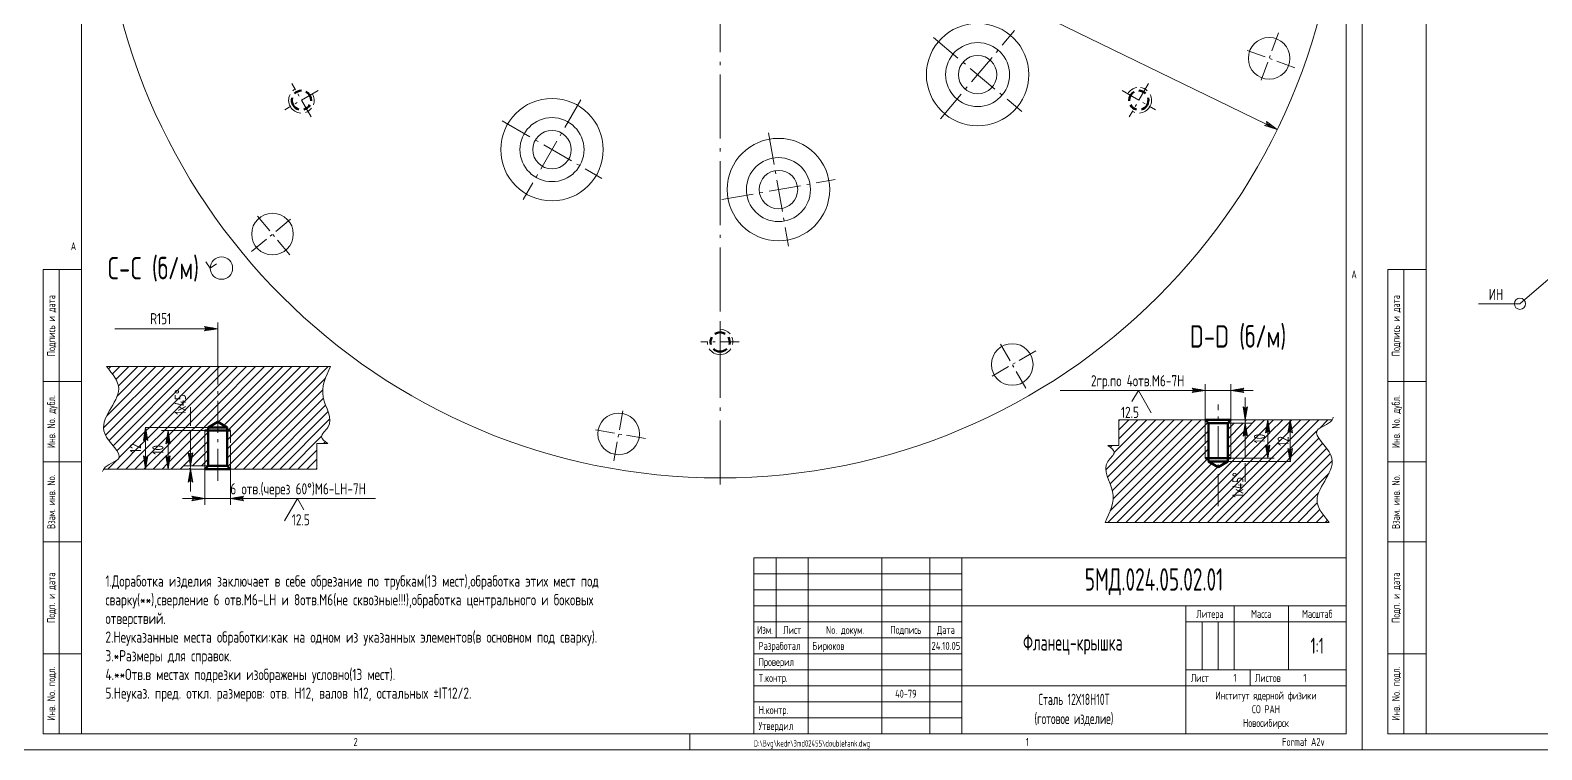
# Model space of a CAD drawing. Extents: x -414 to 4851, y -2165 to 1761.
# Drawn here: x 219.7 to 691.8, y 1013.9 to 1238.7 of the extents above; entities that cross this region are included whole.
import ezdxf
from ezdxf.enums import TextEntityAlignment as Align

# ---------------------------------------------------------------- set-up
doc = ezdxf.new("R2010")
doc.units = 0
for name, pattern in [('S-P10', [15, 10, -2, 1, -2]), ('S-P20', [27, 20, -3, 1, -3]), ('S-P6', [9.8, 6, -1.5, 0.8, -1.5])]:
    doc.linetypes.add(name, pattern=pattern)
for name, color, linetype, lineweight in [('1', 9, 'CONTINUOUS', 20), ('2', 2, 'CONTINUOUS', 50), ('DIM', 4, 'CONTINUOUS', 20), ('HATCH', 5, 'CONTINUOUS', 20), ('TR', 3, 'CONTINUOUS', 20)]:
    doc.layers.add(name, color=color, linetype=linetype, lineweight=lineweight)
doc.styles.add('SIMPLEX', font='simplex.shx', dxfattribs={"width": 0.7})
pattern_1 = [(45, (-1573.865780161137, -28.8072000388579), (-1.414213562373095, 1.414213562373095), [])]
pattern_2 = [(225, (2442.767246430955, 2247.43678467598), (1.414213562373095, -1.414213562373095), [])]

# ---------------------------------------------------------------- blocks, each defined once
blk = doc.blocks.new('LEADR')
at = {"layer": 'DIM'}
for p, q in [((-1.170416226631389, 0.2000000000000028), (0, 0)), ((-0.9997944300187243, -0.0002412563466975826), (-1.170416226631389, 0.2000000000000028)), ((0, 0), (-1.170416226631389, -0.1999999999999886)), ((-0.4381870021173455, 0.07487712356459042), (-1.063684681848329, 0.07474016190496968)), ((0, 0), (-1, 0)), ((-1.170416226631389, -0.1999999999999886), (-0.9997944300187243, -0.0002412563466975826)), ((-0.4396274744967172, -0.07512327059271229), (-1.063870801763059, -0.07525989858129378))]:
    blk.add_line(p, q, dxfattribs=at)
blk = doc.blocks.new('SHTAMP1')
at = {"layer": 'DIM', "color": 2}
for p, q in [((-185, 55), (0, 55)), ((-185, 55), (-185, 0)), ((-178, 55), (-178, 29.99999999999999)), ((-168, 55), (-168, 0)), ((-145, 55), (-145, 0)), ((-130, 55), (-130, 0)), ((-120, 55), (-120, 0)), ((-120, 40), (0, 40)), ((-49.99999999999997, 40), (-50, 0)), ((-34.99999999999997, 40), (-34.99999999999997, 20)), ((-17.99999999999997, 40), (-17.99999999999997, 20.00000000000001)), ((-185, 35), (-120, 35)), ((-49.99999999999997, 35), (0, 35)), ((-185, 30), (-120, 30)), ((-50, 20), (0, 20)), ((-29.99999999999994, 20.00000000000001), (-29.99999999999997, 15)), ((-120, 15), (0, 15))]:
    blk.add_line(p, q, dxfattribs=at)
at = {"layer": 'DIM'}
for p, q in [((-185, 50), (-120, 50)), ((-185, 45), (-120, 45)), ((-185, 40), (-120, 40)), ((-44.99999999999997, 35), (-44.99999999999997, 20)), ((-39.99999999999997, 35), (-39.99999999999997, 20)), ((-185, 25), (-120, 25)), ((-185, 20), (-120, 20)), ((-185, 15), (-120, 15)), ((-185, 10), (-120, 10)), ((-185, 5), (-120, 5))]:
    blk.add_line(p, q, dxfattribs=at)
at = {"layer": 'DIM', "style": 'SIMPLEX', "width": 0.6}
blk.add_text('1', height=2.5, dxfattribs=at).set_placement((-35.17607202795625, 16.2))
at = {"layer": 'DIM', "style": 'SIMPLEX', "width": 0.6, "flags": 8}
blk.add_attdef('ОБОЗНАЧЕНИЕ2', text='', height=7, dxfattribs=at).set_placement((-117, 60), align=Align.MIDDLE)
at = {"layer": 'DIM', "style": 'SIMPLEX', "width": 0.6}
for tag, height, p in [('ОБОЗНАЧЕНИЕ', 7, (-60, 47.5)), ('МАСШТАБ', 5, (-9, 27.5))]:
    blk.add_attdef(tag, text='', height=height, dxfattribs=at).set_placement(p, align=Align.MIDDLE)
at = {"layer": 'DIM', "style": 'SIMPLEX', "width": 0.9108433734939759}
blk.add_attdef('ДАТА', text='', height=2.5, dxfattribs=at).set_placement((-129.5, 26.2), (-120.5, 26.2), align=Align.FIT)
at = {"layer": 'DIM', "style": 'SIMPLEX', "width": 0.6}
for tag, p in [('ЛИСТОВ', (-13.325, 16.2)), ('FORMAT', (-20, -3.8))]:
    blk.add_attdef(tag, p, '', height=2.5, dxfattribs=at)
blk.add_attdef('ТЕЛЕФОН', text='', height=2.5, dxfattribs=at).set_placement((-137.5, 12.5), align=Align.MIDDLE_CENTER)
at = {"layer": 'TR', "style": 'SIMPLEX', "width": 0.7}
for s, p in [('Литера', (-42.49999999999997, 36.2)), ('Масса', (-26.49999999999997, 36.2)), ('Масштаб', (-9, 36.2)), ('Изм.', (-181.5, 31.2)), ('Лист', (-173, 31.2)), ('No. докум.', (-156.5, 31.2)), ('Подпись', (-137.5, 31.2)), ('Дата', (-125, 31.2)), ('Институт ядерной физики', (-25, 10.70243239950646)), ('СО РАН', (-25, 6.416718113792172)), ('Новосибирск', (-25, 2.131003828077887))]:
    blk.add_text(s, height=2.5, dxfattribs=at).set_placement(p, align=Align.CENTER)
at = {"layer": 'TR', "style": 'SIMPLEX'}
for s, width, p in [('Разработал', 0.6, (-183.5, 26.2)), ('Проверил', 0.7, (-183.5, 21.2)), ('T.контр.', 0.7, (-183.5, 16.2)), ('Лист', 0.7, (-48.5, 16.2)), ('Листов', 0.7, (-28.49999999999997, 16.2)), ('Н.контр.', 0.7, (-183.5, 6.200000000000001)), ('Утвердил', 0.7, (-183.5, 1.200000000000001))]:
    blk.add_text(s, height=2.5, dxfattribs=dict(at, width=width)).set_placement(p)
at = {"layer": 'TR', "style": 'SIMPLEX', "width": 0.6}
for tag, height, p in [('НАИМЕНОВАНИЕ', 5, (-85.34568711718521, 29.20002082529924)), ('НАИМЕНОВАНИЕ2', 5, (-85.34568711718521, 21.20002082529924)), ('МАТЕРИАЛ', 3.5, (-85, 9)), ('СОРТАМЕНТ', 3.5, (-85, 3))]:
    blk.add_attdef(tag, text='', height=height, dxfattribs=at).set_placement(p, align=Align.CENTER)
for tag, p, height in [('РАЗРАБОТАЛ', (-166.7, 26.2), 2.5), ('ПРОВЕРИЛ', (-166.7, 21.2), 2.5), ('НОРМОКОНТРОЛЬ', (-166.7, 6.199999999999998), 2.5), ('УТВЕРДИЛ', (-166.7, 1.199999999999999), 2.5), ('ФАЙЛ', (-185, -4), 2)]:
    blk.add_attdef(tag, p, '', height=height, dxfattribs=at)

msp = doc.modelspace()

# ---------------------------------------------------------------- hatches: boundary and pattern name
at = {"layer": 'HATCH'}
h = msp.add_hatch(dxfattribs=at)
h.set_pattern_fill('U', color=256, scale=2, angle=45, style=0, pattern_type=0)
h.set_pattern_definition(pattern_1)
edge = h.paths.add_edge_path()
edge.add_line((278.2164473020453, 1133.654603793089), (243.4889356142987, 1133.654603793089))
edge.add_spline(control_points=[(243.488935614299, 1133.654603793089), (245.3884041160914, 1131.368068193648), (250.8028849028697, 1124.850243307487), (237.1173797655979, 1114.742878380732), (251.1700316358113, 1104.711672074958), (243.6359003642985, 1103.258821921366), (242.6116649870389, 1101.636463363527)], knot_values=[0, 0, 0, 0, 7.93250012551463, 22.61178296991969, 31.48749630963768, 37.23832484004998, 37.23832484004998, 37.23832484004998, 37.23832484005033], degree=3, periodic=0)
edge.add_line((242.6116649870389, 1101.636463363527), (255.7042802608782, 1101.636463363527))
edge.add_line((255.7042802608782, 1101.636463363527), (255.004280260878, 1105.732920156737))
edge.add_line((255.004280260878, 1105.732920156737), (255.7034358636645, 1105.135743868593))
edge.add_line((255.7034358636645, 1105.135743868593), (255.7042802608782, 1105.136463363527))
edge.add_line((255.7042802608782, 1105.136463363527), (255.704280260878, 1107.566497476883))
edge.add_line((255.704280260878, 1107.566497476883), (255.704280260878, 1111.136463363527))
edge.add_line((255.704280260878, 1111.136463363527), (255.0042802608777, 1110.540006570317))
edge.add_line((255.0042802608777, 1110.540006570317), (255.704280260878, 1114.636463363527))
edge.add_line((255.704280260878, 1114.636463363527), (275.2164473020453, 1114.636463363527))
edge.add_line((275.2164473020453, 1114.636463363527), (278.216447302045, 1116.367463363527))
edge.add_line((278.216447302045, 1116.367463363527), (278.2164473020453, 1133.654603793089))
h.paths.add_polyline_path([(249.9292802608779, 1105.511463363527), (249.9292802608779, 1110.761463363527), (255.1792802608779, 1110.761463363527), (255.1792802608779, 1105.511463363527)], flags=24)
h.paths.add_polyline_path([(263.9292802608779, 1117.400835303069), (263.9292802608779, 1127.667501969736), (269.1792802608779, 1127.667501969736), (269.1792802608779, 1117.400835303069)], flags=24)
h = msp.add_hatch(dxfattribs=at)
h.set_pattern_fill('U', color=256, scale=2, angle=45, style=0, pattern_type=0)
h.set_pattern_definition(pattern_1)
edge = h.paths.add_edge_path()
edge.add_line((278.2164473020453, 1133.654603793089), (278.2164473020453, 1116.367463363527))
edge.add_line((278.2164473020453, 1116.367463363527), (281.2164473020453, 1114.636463363527))
edge.add_line((281.2164473020453, 1114.636463363527), (281.2164473020453, 1102.636463363527))
edge.add_line((281.2164473020453, 1102.636463363527), (282.2164473020451, 1101.636463363527))
edge.add_line((282.2164473020451, 1101.636463363527), (309.2164473020453, 1101.636463363527))
edge.add_line((309.2164473020453, 1101.636463363527), (309.2164473020453, 1109.636463363527))
edge.add_line((309.2164473020453, 1109.636463363527), (312.6116649870387, 1109.636463363527))
edge.add_spline(control_points=[(312.6116649870387, 1109.636463363527), (311.6702456115968, 1110.313956211686), (309.5718226279937, 1111.824087191449), (315.4863030294255, 1116.227083900863), (309.0424010221013, 1124.337660753277), (311.9891445122057, 1130.512051322151), (313.488935614299, 1133.654603793089)], knot_values=[0, 0, 0, 0, 2.837004643802143, 6.323680927376103, 15.86114427709566, 25.74688950753536, 25.74688950753536, 25.74688950753536, 25.74688950753536], degree=3, periodic=0)
edge.add_line((313.488935614299, 1133.654603793089), (278.2164473020453, 1133.654603793089))
h = msp.add_hatch(dxfattribs=at)
h.set_pattern_fill('U', color=256, scale=2, angle=45, style=0, pattern_type=0)
h.set_pattern_definition(pattern_1)
h.paths.add_polyline_path([(262.704280260878, 1113.636463363527), (274.2164473020453, 1113.636463363527), (275.216447302045, 1113.636463363527), (275.2164473020453, 1114.636463363527), (255.704280260878, 1114.636463363527), (256.4042802608781, 1110.540006570317), (255.7051246580916, 1111.137182858462), (255.704280260878, 1111.136463363527), (255.704280260878, 1107.662073216603), (255.7042802608782, 1105.136463363527), (256.4042802608783, 1105.732920156737), (255.704280260878, 1101.636463363527), (262.7042802608778, 1101.636463363527), (262.0042802608777, 1105.732920156737), (262.7034358636645, 1105.135743868593), (262.704280260878, 1105.136463363527), (262.704280260878, 1107.439064015237), (262.7042802608782, 1110.136463363527), (262.0042802608777, 1109.540006570317)])
h.paths.add_polyline_path([(256.9292802608779, 1105.011463363527), (256.9292802608779, 1110.261463363527), (262.1792802608779, 1110.261463363527), (262.1792802608779, 1105.011463363527)], flags=24)
h = msp.add_hatch(dxfattribs=at)
h.set_pattern_fill('U', color=256, scale=2, angle=225, style=0, pattern_type=0)
h.set_pattern_definition(pattern_2)
edge = h.paths.add_edge_path()
edge.add_line((590.685018967773, 1084.974980844033), (590.6850189677725, 1102.262121273595))
edge.add_line((590.6850189677725, 1102.262121273595), (587.6850189677725, 1103.993121273595))
edge.add_line((587.685018967773, 1103.993121273595), (587.685018967773, 1115.993121273595))
edge.add_line((587.685018967773, 1115.993121273595), (586.685018967773, 1116.993121273595))
edge.add_line((586.685018967773, 1116.993121273595), (559.685018967773, 1116.993121273595))
edge.add_line((559.685018967773, 1116.993121273595), (559.685018967773, 1108.993121273595))
edge.add_line((559.685018967773, 1108.993121273595), (556.2898012827795, 1108.993121273595))
edge.add_spline(control_points=[(556.2898012827795, 1108.993121273595), (557.2312206582214, 1108.315628425436), (559.329643641825, 1106.805497445673), (553.4151632403923, 1102.402500736259), (559.8590652477169, 1094.291923883845), (556.9123217576125, 1088.117533314971), (555.4125306555193, 1084.974980844033)], knot_values=[0, 0, 0, 0, 2.837004643802143, 6.323680927376103, 15.86114427709566, 25.74688950753536, 25.74688950753536, 25.74688950753536, 25.74688950753536], degree=3, periodic=0)
edge.add_line((555.4125306555193, 1084.974980844033), (590.685018967773, 1084.974980844033))
h = msp.add_hatch(dxfattribs=at)
h.set_pattern_fill('U', color=256, scale=2, angle=225, style=0, pattern_type=0)
h.set_pattern_definition(pattern_2)
edge = h.paths.add_edge_path()
edge.add_line((593.6850189677725, 1103.993121273595), (590.6850189677725, 1102.262121273595))
edge.add_line((590.6850189677725, 1102.262121273595), (590.6850189677725, 1084.974980844033))
edge.add_line((590.685018967773, 1084.974980844033), (625.4125306555193, 1084.974980844033))
edge.add_spline(control_points=[(625.4125306555193, 1084.974980844033), (623.5130621537273, 1087.261516443474), (618.0985813669486, 1093.779341329635), (631.7840865042199, 1103.88670625639), (617.7314346340067, 1113.917912562165), (625.2655659055208, 1115.370762715756), (626.2898012827795, 1116.993121273595)], knot_values=[0, 0, 0, 0, 7.93250012551463, 22.61178296991969, 31.48749630963768, 37.23832484005033, 37.23832484005039, 37.23832484005039, 37.23832484005039], degree=3, periodic=0)
edge.add_line((626.2898012827795, 1116.993121273595), (613.1971860089398, 1116.993121273595))
edge.add_line((613.1971860089398, 1116.993121273595), (613.8971860089405, 1112.896664480385))
edge.add_line((613.8971860089405, 1112.896664480385), (613.1980304061535, 1113.493840768529))
edge.add_line((613.1980304061535, 1113.493840768529), (613.1971860089398, 1113.493121273595))
edge.add_line((613.1971860089398, 1113.493121273595), (613.1971860089398, 1111.063087160239))
edge.add_line((613.1971860089402, 1111.063087160239), (613.1971860089402, 1107.493121273595))
edge.add_line((613.1971860089402, 1107.493121273595), (613.8971860089405, 1108.089578066805))
edge.add_line((613.8971860089405, 1108.089578066805), (613.1971860089398, 1103.993121273595))
edge.add_line((613.1971860089398, 1103.993121273595), (593.6850189677725, 1103.993121273595))
h.paths.add_polyline_path([(608.3920130982115, 1107.748424134216), (608.3920130982115, 1112.998424134216), (613.6420130982115, 1112.998424134216), (613.6420130982115, 1107.748424134216)], flags=25)
h.paths.add_polyline_path([(594.2485128458684, 1091.514821361208), (594.2485128458684, 1101.781488027875), (599.4985128458684, 1101.781488027875), (599.4985128458684, 1091.514821361208)], flags=24)
h = msp.add_hatch(dxfattribs=at)
h.set_pattern_fill('U', color=256, scale=2, angle=225, style=0, pattern_type=0)
h.set_pattern_definition(pattern_2)
h.paths.add_polyline_path([(612.4971860089408, 1108.089578066805), (613.1963416117269, 1107.49240177866), (613.1971860089402, 1107.493121273595), (613.1971860089402, 1110.967511420519), (613.1971860089402, 1113.493121273595), (612.4971860089404, 1112.896664480385), (613.1971860089402, 1116.993121273595), (606.1971860089402, 1116.993121273595), (606.8971860089396, 1112.896664480385), (606.1980304061535, 1113.493840768529), (606.1971860089402, 1113.493121273595), (606.1971860089402, 1111.190520621885), (606.1971860089402, 1108.493121273594), (606.8971860089396, 1109.089578066805), (606.1971860089402, 1104.993121273595), (594.685018967773, 1104.993121273595), (593.685018967773, 1104.993121273595), (593.685018967773, 1103.993121273595), (613.1971860089407, 1103.993121273595)])
h.paths.add_polyline_path([(601.0028578621796, 1108.51713128253), (601.0028578621796, 1113.76713128253), (606.2528578621796, 1113.76713128253), (606.2528578621796, 1108.51713128253)], flags=25)
h = msp.add_hatch(dxfattribs=at)
h.set_pattern_fill('U', color=256, scale=2, angle=225, style=0, pattern_type=0)
h.set_pattern_definition(pattern_2)
h.paths.add_polyline_path([(605.4971860089408, 1109.089578066805), (606.1963416117269, 1108.49240177866), (606.1971860089402, 1108.493121273595), (606.1971860089402, 1111.094944882164), (606.1971860089402, 1113.493121273595), (605.4971860089408, 1112.896664480385), (606.1971860089402, 1116.993121273595), (599.1971860089402, 1116.993121273595), (599.1971860089402, 1116.574632637885), (599.1971860089402, 1115.993121273594), (599.8971860089396, 1111.896664480385), (599.1980304061535, 1112.493840768529), (598.4971860089408, 1111.896664480385), (599.1971860089402, 1115.993121273595), (593.685018967773, 1115.993121273595), (593.685018967773, 1104.993121273595), (594.685018967773, 1104.993121273595), (606.1971860089402, 1104.993121273595)])
h = msp.add_hatch(dxfattribs=at)
h.set_pattern_fill('U', color=256, scale=2, angle=45, style=0, pattern_type=0)
h.set_pattern_definition(pattern_1)
h.paths.add_polyline_path([(274.2164473020453, 1113.636463363527), (262.7042802608778, 1113.636463363527), (263.4042802608783, 1109.540006570317), (262.7051246580916, 1110.137182858462), (262.704280260878, 1110.136463363527), (262.704280260878, 1107.534639754958), (262.7042802608778, 1105.136463363527), (263.4042802608783, 1105.732920156737), (262.7042802608778, 1101.636463363527), (269.7042802608778, 1101.636463363527), (269.704280260878, 1102.054951999237), (269.704280260878, 1102.636463363527), (269.0042802608777, 1106.732920156737), (269.7034358636645, 1106.135743868593), (270.4042802608783, 1106.732920156737), (269.704280260878, 1102.636463363527), (275.216447302045, 1102.636463363527), (275.2164473020453, 1113.636463363527)])

# ---------------------------------------------------------------- linework, layer by layer
at = {"layer": '1', "linetype": 'S-P20'}
msp.add_line((435.1434447956767, 1096.841229340353), (435.1434447956769, 1487.841229340353), dxfattribs=at)
at = {"layer": '1', "linetype": 'S-P10'}
for p, q in [((504.0079343488123, 1211.059730347124), (527.1482882975279, 1238.637330299407)), ((501.7893113470282, 1236.418707297624), (529.3669112993116, 1213.278353348908)), ((391.6434447956769, 1216.997019211106), (373.6434447956769, 1185.820104674866)), ((367.0549875275569, 1210.408561942986), (398.2319020637967, 1192.408561942986)), ((450.2508362526999, 1206.66295482829), (456.5021706487094, 1171.209875719851)), ((435.6499638964849, 1185.810748076066), (471.1030430049243, 1192.062082472075)), ((278.2164473020453, 1137.991677706005), (278.2164473020453, 1096.836463363527)), ((590.685018967773, 1090.028253823776), (590.685018967773, 1121.793121273595))]:
    msp.add_line(p, q, dxfattribs=at)
at = {"layer": '1', "linetype": 'S-P6'}
for p, q in [((609.5445193073729, 1237.909940460098), (603.7301768708367, 1221.935165906738)), ((614.624735365785, 1227.01538196515), (598.6499608124245, 1232.829724401686)), ((309.5697612469335, 1219.841229340353), (299.17745640152, 1213.841229340353)), ((307.3736088242267, 1211.645076917646), (301.3736088242267, 1222.037381763059)), ((560.7171283444204, 1219.841229340353), (571.1094331898339, 1213.841229340353)), ((568.9132807671272, 1222.037381763059), (562.9132807671272, 1211.645076917646)), ((288.8289561599518, 1169.568795890224), (301.8517116929745, 1180.496185254895)), ((300.8040286087987, 1168.521112806048), (289.8766392441275, 1181.543868339071)), ((435.1434447956767, 1147.341229340352), (435.1434447956767, 1135.341229340352)), ((441.1434447956767, 1141.341229340352), (429.1434447956767, 1141.341229340352)), ((533.7546607278446, 1138.541593149693), (519.0322288635093, 1130.041593149693)), ((530.6434447956772, 1126.930377217525), (522.1434447956772, 1141.65280908186)), ((401.9766428612929, 1104.242948515021), (404.9286618816307, 1120.984680316228)), ((411.8235182720655, 1111.137804905456), (395.0817864708579, 1114.089823925794))]:
    msp.add_line(p, q, dxfattribs=at)
at = {"layer": '1'}
for p, q in [((243.488935614299, 1133.654603793089), (313.488935614299, 1133.654603793089)), ((626.2898012827795, 1116.993121273595), (559.685018967773, 1116.993121273595)), ((559.685018967773, 1116.993121273595), (559.685018967773, 1108.993121273595)), ((586.685018967773, 1116.993121273595), (586.685018967773, 1109.543956417055)), ((594.685018967773, 1116.993121273595), (594.685018967773, 1116.542774915959)), ((594.685018967773, 1116.383481158444), (594.685018967773, 1112.118362996963)), ((274.2164473020453, 1106.878994008717), (274.2164473020453, 1113.636463363527)), ((282.2164473020453, 1109.821172957183), (282.2164473020453, 1113.636463363527)), ((309.2164473020453, 1109.636463363527), (312.6116649870387, 1109.636463363527)), ((309.2164473020453, 1101.636463363527), (309.2164473020453, 1109.636463363527)), ((594.685018967773, 1111.750590628405), (594.685018967773, 1104.993121273595)), ((274.2164473020453, 1102.246103478678), (274.2164473020453, 1106.511221640158)), ((282.2164473020453, 1101.636463363527), (282.2164473020453, 1109.085628220067)), ((559.685018967773, 1108.993121273595), (556.2898012827795, 1108.993121273595)), ((586.685018967773, 1108.808411679938), (586.685018967773, 1104.993121273595)), ((242.6116649870387, 1101.636463363527), (309.2164473020453, 1101.636463363527)), ((274.2164473020453, 1101.636463363527), (274.2164473020453, 1102.086809721163)), ((625.4125306555193, 1084.974980844033), (555.4125306555193, 1084.974980844033))]:
    msp.add_line(p, q, dxfattribs=at)
for centre, radius in [((435.1434447956767, 1292.341229340353), 193.5), ((515.5781113231701, 1224.848530323266), 16), ((515.5781113231701, 1224.848530323266), 10), ((606.6373480891048, 1229.922553183418), 6.5), ((515.5781113231701, 1224.848530323266), 6), ((382.6434447956769, 1201.408561942986), 16), ((382.6434447956769, 1201.408561942986), 10), ((382.6434447956769, 1201.408561942986), 6), ((453.3765034507048, 1188.93641527407), 16), ((453.3765034507048, 1188.93641527407), 10), ((453.3765034507048, 1188.93641527407), 6), ((295.340333926463, 1175.032490572559), 6.5), ((526.3934447956763, 1134.291593149692), 6.5), ((403.4526523714615, 1112.613814415625), 6.5)]:
    msp.add_circle(centre, radius, dxfattribs=at)
for centre, start, end in [((304.373608824226, 1216.841229340353), 152.6342003074485, 267.3657996925514), ((304.3736088242256, 1216.841229340352), 120, 131.7991586444345), ((304.373608824226, 1216.841229340353), 339.2346630942988, 29.99999999999996), ((565.9132807671272, 1216.841229340352), 99.23466309429884, 150), ((565.9132807671272, 1216.841229340352), 272.6342003074486, 27.36579969255141), ((565.9132807671272, 1216.841229340352), 48.20084135556545, 82.42068351964464), ((304.3736088242256, 1216.841229340352), 288.2008413555654, 322.4206835196446), ((565.9132807671272, 1216.841229340352), 240, 251.7991586444345), ((435.1434447956767, 1141.341229340352), 39.23466309429886, 90), ((435.1434447956767, 1141.341229340352), 348.2008413555654, 22.42068351964463), ((435.1434447956767, 1141.341229340352), 180, 191.7991586444346), ((435.1434447956767, 1141.341229340352), 212.6342003074485, 327.3657996925514)]:
    msp.add_arc(centre, 4, start, end, dxfattribs=at)
for points in [[(243.488935614299, 1133.654603793089), (247.3114773713542, 1126.703867662515), (242.9576138077614, 1112.685122465613), (247.3114773713542, 1104.950643856265), (242.6116649870387, 1101.636463363527), (242.2319713294996, 1100.841701695422)], [(313.488935614299, 1133.654603793089), (311.1681241336623, 1124.045140081075), (312.6194134371976, 1114.618742757352), (310.6843624814883, 1111.718313598547), (312.6116649870387, 1109.636463363527)], [(625.4125306555193, 1084.974980844033), (621.5899888984641, 1091.925716974607), (625.9438524620568, 1105.944462171509), (621.5899888984641, 1113.678940780857), (626.2898012827795, 1116.993121273595), (626.6694949403186, 1117.787882941699)], [(555.4125306555193, 1084.974980844033), (557.7333421361559, 1094.584444556047), (556.2820528326206, 1104.01084187977), (558.21710378833, 1106.911271038575), (556.2898012827795, 1108.993121273595)]]:
    msp.add_spline(points, degree=3, dxfattribs=at)
at = {"layer": '2'}
for p, q in [((278.2164473020453, 1116.367463363527), (275.2164473020453, 1114.636463363527)), ((275.2164473020453, 1114.636463363527), (275.2164473020453, 1102.636463363527)), ((281.2164473020453, 1114.636463363527), (275.2164473020453, 1114.636463363527)), ((281.2164473020453, 1114.636463363527), (278.2164473020453, 1116.367463363527)), ((281.2164473020453, 1102.636463363527), (281.2164473020453, 1114.636463363527)), ((586.685018967773, 1116.993121273595), (587.685018967773, 1115.993121273595)), ((594.685018967773, 1116.993121273595), (586.685018967773, 1116.993121273595)), ((587.685018967773, 1115.993121273595), (587.685018967773, 1103.993121273595)), ((587.685018967773, 1115.993121273595), (593.685018967773, 1115.993121273595)), ((593.685018967773, 1115.993121273595), (594.685018967773, 1116.993121273595)), ((593.685018967773, 1103.993121273595), (593.685018967773, 1115.993121273595)), ((282.2164473020453, 1113.636463363527), (274.2164473020453, 1113.636463363527)), ((586.685018967773, 1104.993121273595), (594.685018967773, 1104.993121273595)), ((275.2164473020453, 1102.636463363527), (274.2164473020453, 1101.636463363527)), ((274.2164473020453, 1101.636463363527), (282.2164473020453, 1101.636463363527)), ((281.2164473020453, 1102.636463363527), (275.2164473020453, 1102.636463363527)), ((282.2164473020453, 1101.636463363527), (281.2164473020453, 1102.636463363527)), ((587.685018967773, 1103.993121273595), (590.685018967773, 1102.262121273595)), ((587.685018967773, 1103.993121273595), (593.685018967773, 1103.993121273595)), ((590.685018967773, 1102.262121273595), (593.685018967773, 1103.993121273595))]:
    msp.add_line(p, q, dxfattribs=at)
for centre, start, end in [((304.3736088242256, 1216.841229340352), 89.43345037536642, 135.8215560288345), ((304.373608824226, 1216.841229340353), 357.4935216933502, 62.50647830664974), ((565.9132807671272, 1216.841229340352), 117.4935216933502, 182.5064783066497), ((565.9132807671272, 1216.841229340352), 44.17844397116546, 90.56654962463355), ((304.373608824226, 1216.841229340353), 165.9745694347068, 254.0254305652931), ((304.3736088242256, 1216.841229340352), 284.1784439711654, 330.5665496246336), ((565.9132807671272, 1216.841229340352), 209.4334503753664, 255.8215560288345), ((565.9132807671272, 1216.841229340352), 285.9745694347068, 14.02543056529315), ((435.1434447956767, 1141.341229340352), 149.4334503753665, 195.8215560288346), ((435.1434447956767, 1141.341229340352), 57.49352169335022, 122.5064783066498), ((435.1434447956767, 1141.341229340352), 344.1784439711654, 30.56654962463361), ((435.1434447956767, 1141.341229340352), 225.9745694347068, 314.0254305652932)]:
    msp.add_arc(centre, 3, start, end, dxfattribs=at)
at = {"layer": 'DIM'}
for p, q in [((609.1686498407375, 1207.739349875269), (261.1182397506159, 1376.943108805436)), ((748.2556585094026, 1207.861656442216), (684.9780966787011, 1153.265744213639)), ((684.9780966787011, 1153.265744213639), (671.9967025003052, 1153.265744213639)), ((278.2164473020453, 1137.991677706005), (278.2164473020453, 1147.458538312862)), ((274.7164473020453, 1145.458538312862), (246.1116649870387, 1145.458538312862)), ((583.185018967773, 1126.195812522794), (541.352396825705, 1126.195812522794)), ((586.685018967773, 1116.993121273595), (586.685018967773, 1128.195812522794)), ((594.685018967773, 1126.195812522794), (586.685018967773, 1126.195812522794)), ((594.685018967773, 1116.993121273595), (594.685018967773, 1128.195812522794)), ((598.185018967773, 1126.195812522794), (601.685018967773, 1126.195812522794)), ((599.1971860089402, 1120.493121273595), (599.1971860089402, 1123.993121273595)), ((269.704280260878, 1115.147700204514), (269.704280260878, 1120.953130030194)), ((275.2164473020453, 1114.636463363527), (255.5424360340971, 1114.636463363527)), ((593.685018967773, 1115.993121273595), (601.1971860089402, 1115.993121273595)), ((599.1971860089402, 1116.993121273595), (599.1971860089402, 1116.574632637885)), ((599.1971860089402, 1116.447199176239), (599.1971860089402, 1115.993121273595)), ((255.704280260878, 1107.662073216603), (255.704280260878, 1111.136463363527)), ((274.2164473020453, 1113.636463363527), (260.704280260878, 1113.636463363527)), ((262.704280260878, 1107.534639754958), (262.704280260878, 1110.136463363527)), ((269.704280260878, 1106.136463363527), (269.704280260878, 1113.173325859159)), ((599.1971860089402, 1112.493121273595), (599.1971860089402, 1105.456258777963)), ((606.1971860089402, 1113.493121273595), (606.1971860089402, 1111.190520621885)), ((606.1971860089402, 1111.094944882164), (606.1971860089402, 1108.493121273595)), ((613.1971860089402, 1113.493121273595), (613.1971860089402, 1111.063087160239)), ((613.1971860089402, 1110.967511420519), (613.1971860089402, 1107.493121273595)), ((255.704280260878, 1105.136463363527), (255.704280260878, 1107.566497476883)), ((262.704280260878, 1105.136463363527), (262.704280260878, 1107.439064015237)), ((594.685018967773, 1104.993121273595), (608.1971860089402, 1104.993121273595)), ((275.2164473020453, 1102.636463363527), (267.704280260878, 1102.636463363527)), ((269.704280260878, 1102.182385460883), (269.704280260878, 1102.636463363527)), ((269.704280260878, 1101.636463363527), (269.704280260878, 1102.054951999237)), ((274.2164473020453, 1101.636463363527), (274.2164473020453, 1090.433772114328)), ((282.2164473020453, 1101.636463363527), (282.2164473020453, 1090.433772114328)), ((593.685018967773, 1103.993121273595), (613.3590302357211, 1103.993121273595)), ((599.1971860089402, 1103.481884432608), (599.1971860089402, 1097.676454606928)), ((269.704280260878, 1098.136463363527), (269.704280260878, 1094.636463363527)), ((270.7164473020453, 1092.433772114328), (267.2164473020453, 1092.433772114328)), ((274.2164473020453, 1092.433772114328), (282.2164473020453, 1092.433772114328)), ((285.7164473020453, 1092.433772114328), (327.5490694441132, 1092.433772114328)), ((425.666142646561, 1018.933691005587), (425.666142646561, 1013.933691005587))]:
    msp.add_line(p, q, dxfattribs=at)
at = {"layer": 'DIM', "color": 2}
for p, q in [((223.666142646561, 1018.933691005587), (223.666142646561, 1163.933691005587)), ((235.666142646561, 1163.933691005587), (223.666142646561, 1163.933691005587)), ((228.666142646561, 1018.933691005587), (228.666142646561, 1163.933691005587)), ((643.6661426465607, 1018.933691005587), (643.6661426465607, 1163.933691005587)), ((655.6661426465607, 1163.933691005587), (643.6661426465607, 1163.933691005587)), ((648.6661426465607, 1018.933691005587), (648.6661426465607, 1163.933691005587)), ((235.666142646561, 1128.933691005587), (223.666142646561, 1128.933691005587)), ((655.6661426465607, 1128.933691005587), (643.6661426465607, 1128.933691005587)), ((235.666142646561, 1103.933691005587), (223.666142646561, 1103.933691005587)), ((655.6661426465607, 1103.933691005587), (643.6661426465607, 1103.933691005587)), ((235.666142646561, 1078.933691005587), (223.666142646561, 1078.933691005587)), ((655.6661426465607, 1078.933691005587), (643.6661426465607, 1078.933691005587)), ((235.666142646561, 1043.933691005587), (223.666142646561, 1043.933691005587)), ((655.6661426465607, 1043.933691005587), (643.6661426465607, 1043.933691005587)), ((235.666142646561, 1018.933691005587), (223.666142646561, 1018.933691005587)), ((655.6661426465607, 1018.933691005587), (643.6661426465607, 1018.933691005587))]:
    msp.add_line(p, q, dxfattribs=at)
at = {"layer": 'DIM'}
for points in [[(215.666142646561, 1013.933691005587), (215.666142646561, 1607.933691005587), (635.6661426465607, 1607.933691005587), (635.6661426465607, 1013.933691005587)], [(635.6661426465607, 1013.933691005587), (635.6661426465607, 1310.933691005587), (1055.666142646561, 1310.933691005587), (1055.666142646561, 1013.933691005587)]]:
    msp.add_lwpolyline(points, close=True, dxfattribs=at)
at = {"layer": 'DIM', "color": 2}
msp.add_lwpolyline([(235.666142646561, 1572.765114613751), (235.666142646561, 1602.933691005587), (630.6661426465607, 1602.933691005587), (630.6661426465607, 1018.933691005587), (235.666142646561, 1018.933691005587), (235.666142646561, 1565.030636004402)], dxfattribs=at)
msp.add_lwpolyline([(655.6661426465607, 1018.933691005587), (655.6661426465607, 1305.933691005587), (1050.666142646561, 1305.933691005587), (1050.666142646561, 1018.933691005587)], close=True, dxfattribs=at)
at = {"layer": 'DIM', "flags": 128}
msp.add_lwpolyline([(274.5370444140174, 1166.320390683875), (275.8820811572607, 1164.399479140017, 2291831.180469925), (275.8820811572662, 1164.399485248669), (277.8029927011187, 1165.74451588326)], format="xyb", dxfattribs=at)
for points in [[(563.7680665454, 1122.695812522794), (565.7887924875636, 1126.195812522794), (569.8302443718908, 1119.195812522794)], [(305.1333997244183, 1088.933772114327), (303.1126737822547, 1092.433772114327), (299.0712218979274, 1085.433772114327)]]:
    msp.add_lwpolyline(points, dxfattribs=at)
at = {"layer": 'DIM'}
msp.add_circle((684.9780966787011, 1153.265744213639), 1.75, dxfattribs=at)

# ---------------------------------------------------------------- block references
ref = msp.add_blockref('SHTAMP1', (630.6661426465607, 1018.933691005587), dxfattribs=at)
ref.add_attrib('ФАЙЛ', 'D:\\Bvg\\kedr\\3md02455\\doubletank.dwg', (445.666142646561, 1014.933691005587), dxfattribs={"layer": 'TR', "height": 2, "style": 'SIMPLEX', "width": 0.6})
ref.add_attrib('РАЗРАБОТАЛ', 'Бирюков', (463.9661426465609, 1045.133691005587), dxfattribs={"layer": 'TR', "height": 2.5, "style": 'SIMPLEX', "width": 0.6})
ref.add_attrib('ТЕЛЕФОН', '40-79', dxfattribs={"height": 2.5, "style": 'SIMPLEX', "width": 0.6}).set_placement((493.1661426465607, 1031.433691005587), align=Align.MIDDLE_CENTER)
ref.add_attrib('ДАТА', '24.10.05', dxfattribs={"height": 2.5, "style": 'SIMPLEX', "width": 0.5815384615384617}).set_placement((501.1661426465607, 1045.133691005587), (510.1661426465607, 1045.133691005587), align=Align.FIT)
ref.add_attrib('ОБОЗНАЧЕНИЕ', '5МД.024.05.02.01', dxfattribs={"height": 7, "style": 'SIMPLEX', "width": 0.6}).set_placement((570.6661426465607, 1066.433691005587), align=Align.MIDDLE)
ref.add_attrib('МАСШТАБ', '1:1', dxfattribs={"height": 5, "style": 'SIMPLEX', "width": 0.6}).set_placement((621.6661426465607, 1046.433691005587), align=Align.MIDDLE)
ref.add_attrib('НАИМЕНОВАНИЕ', 'Фланец-крышка', dxfattribs={"layer": 'TR', "height": 5, "style": 'SIMPLEX', "width": 0.6}).set_placement((545.3204555293755, 1044.933691005587), align=Align.CENTER)
ref.add_attrib('МАТЕРИАЛ', 'Сталь 12Х18Н10Т', dxfattribs={"layer": 'TR', "height": 3.5, "style": 'SIMPLEX', "width": 0.6}).set_placement((545.6661426465607, 1027.933691005587), align=Align.CENTER)
ref.add_attrib('СОРТАМЕНТ', '(готовое изделие)', dxfattribs={"layer": 'TR', "height": 3.5, "style": 'SIMPLEX', "width": 0.6}).set_placement((545.6661426465607, 1021.933691005587), align=Align.CENTER)
ref.add_attrib('ЛИСТОВ', '1', (617.3411426465609, 1035.133691005587), dxfattribs={"height": 2.5, "style": 'SIMPLEX', "width": 0.6})
ref.add_attrib('FORMAT', 'Format A2v', (610.6661426465607, 1015.133691005587), dxfattribs={"height": 2.5, "style": 'SIMPLEX', "width": 0.6})
ref.add_attrib('ОБОЗНАЧЕНИЕ2', '5МД.024.05.02.01', dxfattribs={"height": 7, "rotation": 90, "style": 'SIMPLEX', "width": 0.6, "flags": 8}).set_placement((623.6661426465607, 1567.933691005587), align=Align.MIDDLE)
ref = msp.add_blockref('SHTAMP1', (1050.666142646561, 1018.933691005587), dxfattribs=at)
ref.add_attrib('ФАЙЛ', 'D:\\Bvg\\kedr\\3md02455\\doubletank.dwg', (865.6661426465607, 1014.933691005587), dxfattribs={"layer": 'TR', "height": 2, "style": 'SIMPLEX', "width": 0.6})
ref.add_attrib('РАЗРАБОТАЛ', 'Бирюков', (883.9661426465609, 1045.133691005587), dxfattribs={"layer": 'TR', "height": 2.5, "style": 'SIMPLEX', "width": 0.6})
ref.add_attrib('ТЕЛЕФОН', '40-79', dxfattribs={"height": 2.5, "style": 'SIMPLEX', "width": 0.6}).set_placement((913.1661426465607, 1031.433691005587), align=Align.MIDDLE_CENTER)
ref.add_attrib('ДАТА', '28.10.05', dxfattribs={"height": 2.5, "style": 'SIMPLEX', "width": 0.5815384615384617}).set_placement((921.1661426465607, 1045.133691005587), (930.1661426465607, 1045.133691005587), align=Align.FIT)
ref.add_attrib('ОБОЗНАЧЕНИЕ', '5МД.024.05.07.00.СБ', dxfattribs={"height": 7, "style": 'SIMPLEX', "width": 0.6}).set_placement((990.6661426465607, 1066.433691005587), align=Align.MIDDLE)
ref.add_attrib('МАСШТАБ', '5:1', dxfattribs={"height": 5, "style": 'SIMPLEX', "width": 0.6}).set_placement((1041.666142646561, 1046.433691005587), align=Align.MIDDLE)
ref.add_attrib('НАИМЕНОВАНИЕ', 'Корпус', dxfattribs={"layer": 'TR', "height": 5, "style": 'SIMPLEX', "width": 0.6}).set_placement((965.3204555293755, 1048.133691005587), align=Align.CENTER)
ref.add_attrib('НАИМЕНОВАНИЕ2', 'промежуточный', dxfattribs={"layer": 'TR', "height": 5, "style": 'SIMPLEX', "width": 0.6}).set_placement((965.3204555293755, 1040.133711830887), align=Align.CENTER)
ref.add_attrib('МАТЕРИАЛ', 'Сварка', dxfattribs={"layer": 'TR', "height": 3.5, "style": 'SIMPLEX', "width": 0.6}).set_placement((965.6661426465607, 1027.933691005587), align=Align.CENTER)
ref.add_attrib('ЛИСТОВ', '1', (1037.341142646561, 1035.133691005587), dxfattribs={"height": 2.5, "style": 'SIMPLEX', "width": 0.6})
ref.add_attrib('FORMAT', 'Format A3', (1030.666142646561, 1015.133691005587), dxfattribs={"height": 2.5, "style": 'SIMPLEX', "width": 0.6})
ref.add_attrib('ОБОЗНАЧЕНИЕ2', '5МД.024.05.07.00.СБ', dxfattribs={"height": 7, "rotation": 180, "style": 'SIMPLEX', "width": 0.6, "flags": 8}).set_placement((690.6661426465607, 1298.933691005587), align=Align.MIDDLE)
at = {"layer": 'DIM', "xscale": 3.5, "yscale": 3.5, "zscale": 3.5}
for p, rotation in [((609.1686498407375, 1207.739349875269), 334.0734224553277), ((594.685018967773, 1126.195812522794), 180), ((599.1971860089402, 1116.993121273595), 270), ((255.704280260878, 1114.636463363527), 90), ((599.1971860089402, 1115.993121273595), 90), ((606.1971860089402, 1116.993121273595), 90), ((613.1971860089402, 1116.993121273595), 90), ((262.704280260878, 1113.636463363527), 90), ((255.704280260878, 1101.636463363527), 270), ((262.704280260878, 1101.636463363527), 270), ((269.704280260878, 1102.636463363527), 270), ((606.1971860089402, 1104.993121273595), 270), ((613.1971860089402, 1103.993121273595), 270), ((269.704280260878, 1101.636463363527), 90), ((282.2164473020453, 1092.433772114328), 180)]:
    msp.add_blockref('LEADR', p, dxfattribs=dict(at, rotation=rotation))
for p in [(278.2164473020453, 1145.458538312862), (586.685018967773, 1126.195812522794), (274.2164473020453, 1092.433772114328)]:
    msp.add_blockref('LEADR', p, dxfattribs=at)

# ---------------------------------------------------------------- texts
at = {"layer": 'DIM', "style": 'SIMPLEX', "width": 0.7}
for p in [(233.1661426465612, 1171.247135579883), (633.1661426465607, 1162.433691005587)]:
    msp.add_text('A', height=2.5, dxfattribs=at).set_placement(p, align=Align.MIDDLE)
for s, p in [('C-C', (254.5320811572603, 1160.899479140017)), ('D-D', (594.1274773649156, 1139.563061077822))]:
    msp.add_text(s, height=7, dxfattribs=at).set_placement(p, align=Align.RIGHT)
at = {"layer": 'DIM', "style": 'SIMPLEX', "width": 0.5249999999999936}
for p, p2 in [((257.6820811572609, 1160.899479140017), (272.3820811572607, 1160.899479140017)), ((597.2774773649162, 1139.563061077822), (611.977477364916, 1139.563061077822))]:
    msp.add_text('(б/м)', height=7, dxfattribs=at).set_placement(p, p2, align=Align.FIT)
at = {"layer": 'DIM', "style": 'SIMPLEX', "width": 0.7}
for s, p in [('Подпись и дата', (227.4661426465609, 1146.433691005587)), ('Подпись и дата', (647.4661426465609, 1146.433691005587)), ('Инв. No. дубл.', (227.4661426465609, 1116.433691005587)), ('Инв. No. дубл.', (647.4661426465609, 1116.433691005587)), ('Взам. инв. No.', (227.4661426465609, 1091.433691005587)), ('Взам. инв. No.', (647.4661426465609, 1091.433691005587)), ('Подп. и дата', (227.4661426465609, 1061.433691005587)), ('Подп. и дата', (647.4661426465609, 1061.433691005587)), ('Инв. No. подл.', (227.4661426465609, 1031.433691005587)), ('Инв. No. подл.', (647.4661426465609, 1031.433691005587))]:
    msp.add_text(s, height=2.5, rotation=90, dxfattribs=at).set_placement(p, align=Align.CENTER)
for s, height, p in [('12.5', 3.5, (560.3465696038229, 1117.59374359206)), ('2', 2.5, (320.666142646561, 1015.133691005587)), ('1', 2.5, (530.6661426465607, 1015.133691005587))]:
    msp.add_text(s, height=height, dxfattribs=at).set_placement(p)
msp.add_text('12.5', height=3.5, rotation=359.9999999999973, dxfattribs=at).set_placement((301.3626737822542, 1084.033772114328))
at = {"layer": 'DIM', "char_height": 3.5, "attachment_point": 5, "style": 'SIMPLEX'}
for s, insert in [('\\A1;R151', (260.414056144542, 1148.608538312862)), ('\\fSimplex|b0|i0|c204|p2;2гр.по 4отв.М6-7Н', (565.5665761386285, 1128.74452579101)), ('6\\fSimplex|b0|i0|c204|p2; отв.(через \\Fsimplex.shx;6\\fSimplex|b0|i0|c204|p2;0°)М\\Fsimplex.shx;6-LH-\\fSimplex|b0|i0|c204|p2;7Н', (303.3348901311897, 1094.982485382543))]:
    msp.add_mtext(s, dxfattribs=dict(at, insert=insert))
for s, insert, rotation in [('\\A1;1х45°', (266.5542802608779, 1122.534168636403), 90), ('\\A1;10', (603.6278578621796, 1111.14213128253), 89.99999999999999), ('\\A1;12', (611.0170130982115, 1110.373424134216), 89.99999999999999), ('\\A1;12', (252.5542802608779, 1108.136463363527), 90), ('\\A1;10', (259.5542802608779, 1107.636463363527), 90), ('\\A1;1х45°', (596.8735128458684, 1096.648154694541), 89.99999999999999)]:
    msp.add_mtext(s, dxfattribs=dict(at, insert=insert, rotation=rotation))
at = {"layer": 'TR', "style": 'SIMPLEX', "width": 0.7}
msp.add_text('ИН', height=3.5, dxfattribs=at).set_placement((679.7280966787011, 1154.431244213639), align=Align.RIGHT)
at = {"layer": 'TR', "insert": (243.166142646561, 1028.933691005587), "char_height": 3.5, "width": 170, "attachment_point": 7, "style": 'SIMPLEX'}
msp.add_mtext('\\fSimplex|b0|i0|c204|p2;1.Доработка изделия заключает в себе обрезание по трубкам(13 мест),обработка этих мест под сварку(**),сверление \\Fsimplex.shx;6\\fSimplex|b0|i0|c204|p2; отв.М\\Fsimplex.shx;6-LH \\fSimplex|b0|i0|c204|p2;и 8отв.М6(не сквозные!!!),обработка центрального и боковых отверствий.\\P2.Неуказанные места обработки:как на одном из указанных элементов(в основном под сварку).\\P3.*Размеры для справок.\\P4.**Отв.в местах подрезки изображены условно(13 мест).\\P5.Неуказ. пред. откл. размеров: отв. H12, валов h12, остальных ±IT12/2.', dxfattribs=at)

doc.saveas('drawing.dxf')
